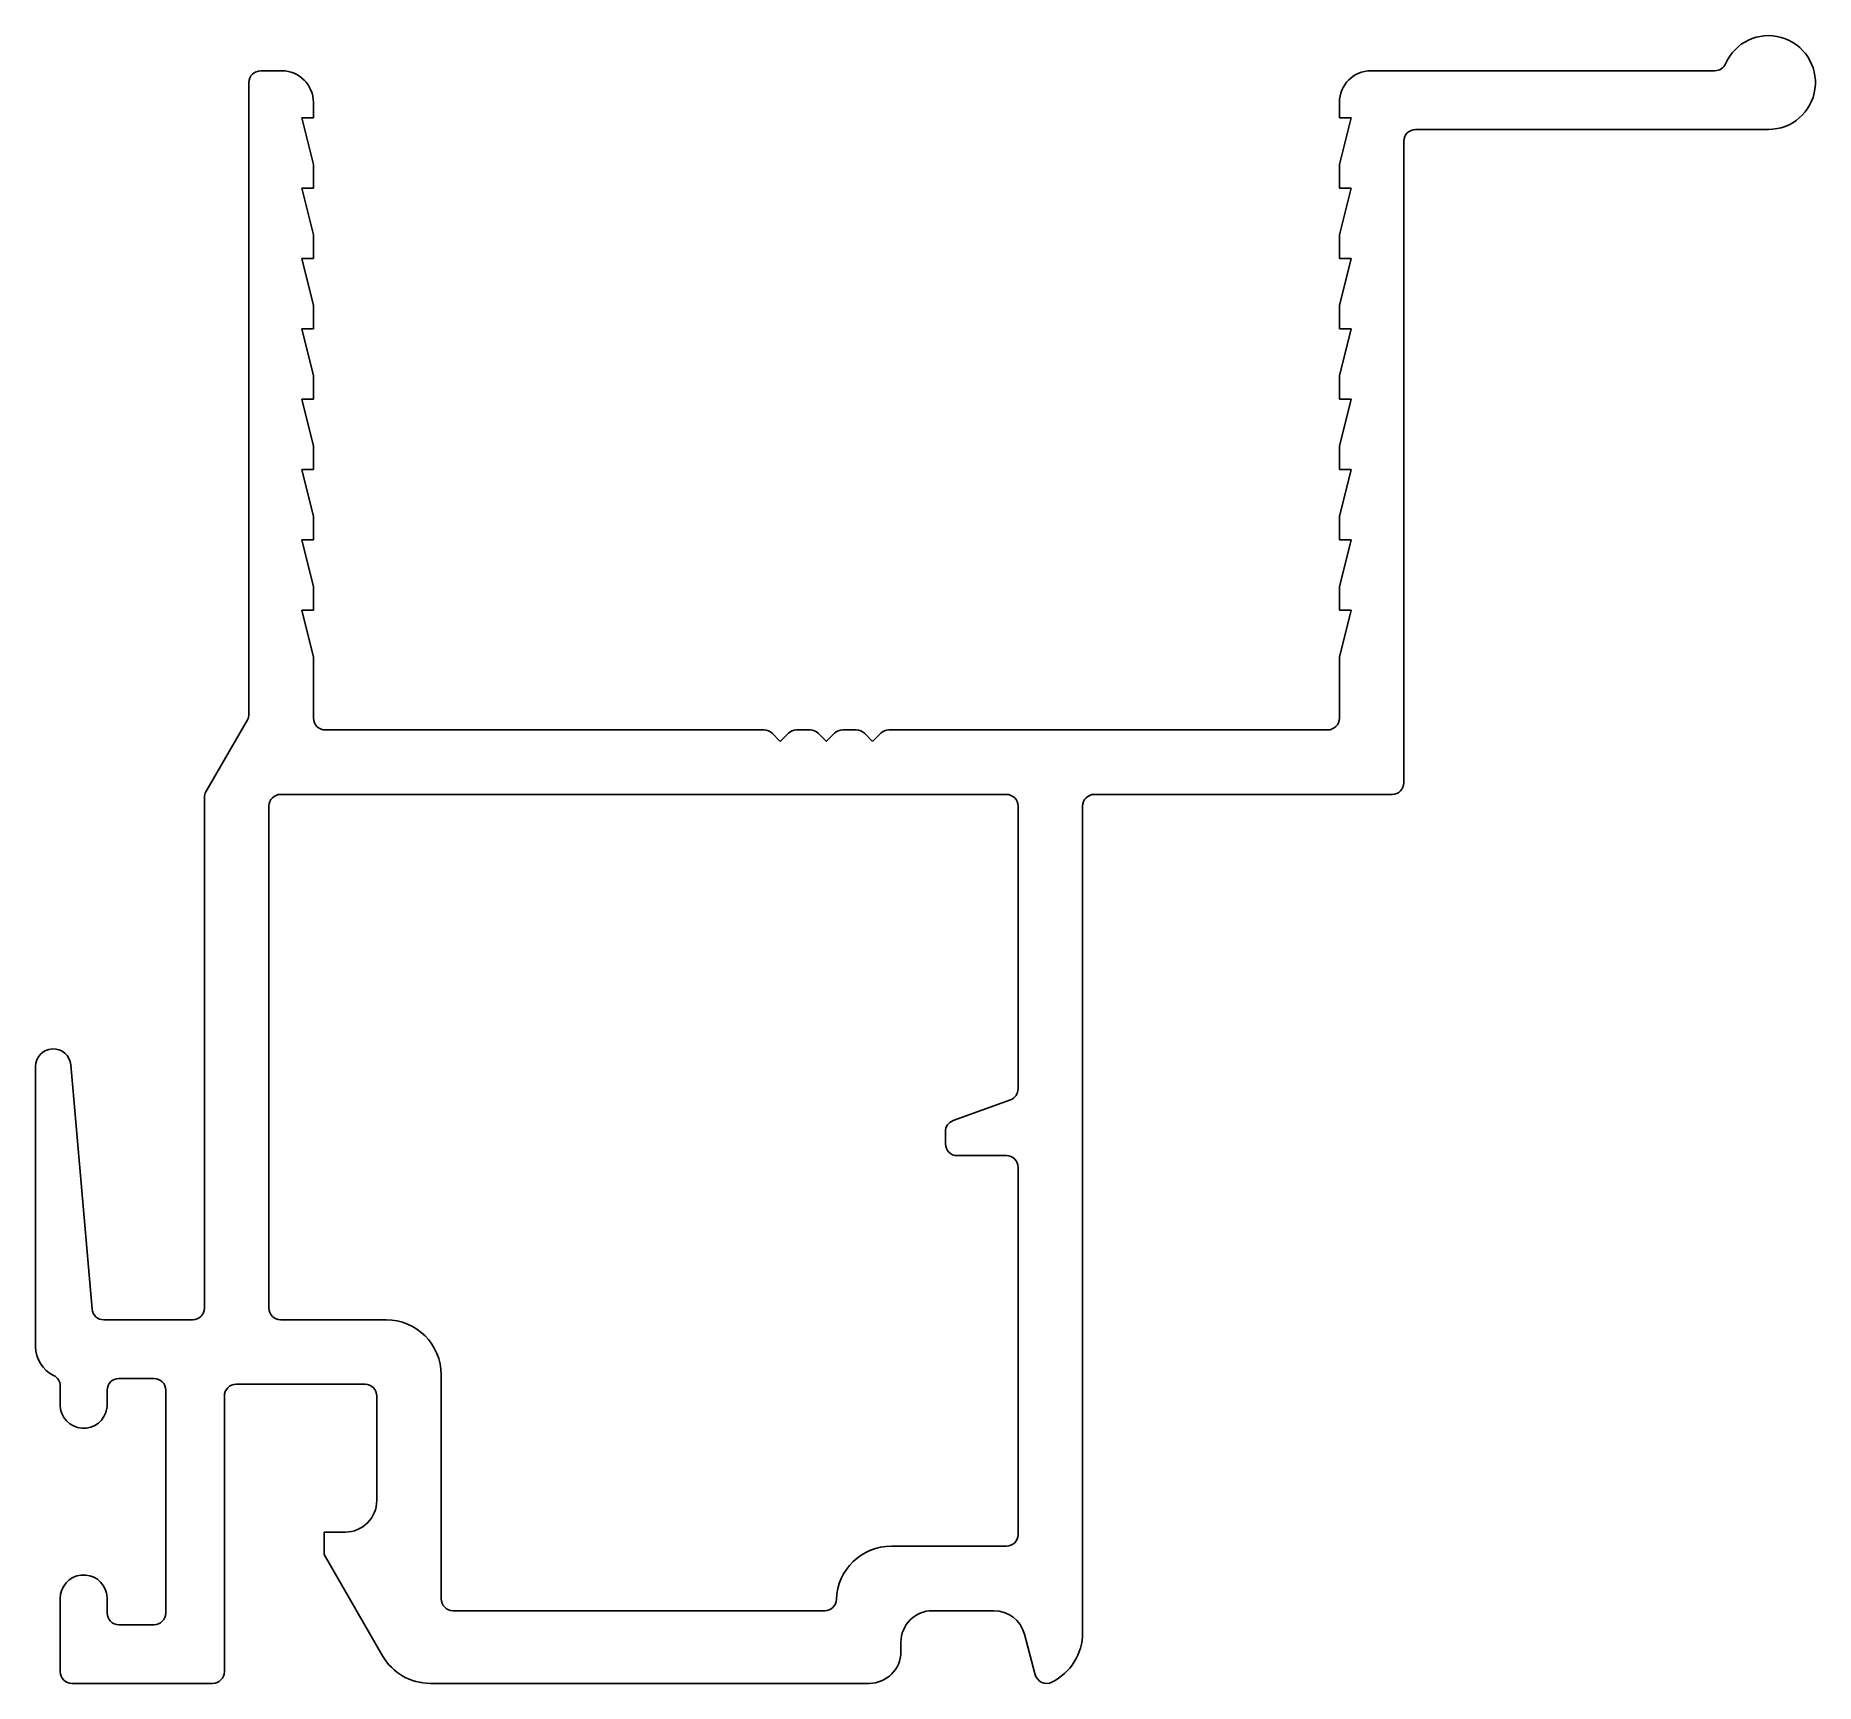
# Model space of a CAD drawing. Extents: x -16.1 to 22.5, y 3.9 to 39.6.
import ezdxf

# ---------------------------------------------------------------- set-up
doc = ezdxf.new("R2010")
doc.units = 0
doc.layers.get('0').update_dxf_attribs({"linetype": 'CONTINUOUS'})

msp = doc.modelspace()

# ---------------------------------------------------------------- linework, layer by layer
for p, q in [((-11.202, 38.807), (-10.745, 38.807)), ((12.852, 38.807), (20.299, 38.807)), ((-11.456, 24.875), (-11.456, 38.553)), ((-10.059, 37.791), (-10.313, 37.791)), ((-10.313, 37.791), (-10.059, 36.775)), ((-10.059, 38.121), (-10.059, 37.791)), ((12.166, 37.791), (12.166, 38.121)), ((12.166, 36.775), (12.42, 37.791)), ((12.42, 37.791), (12.166, 37.791)), ((21.463, 37.537), (13.817, 37.537)), ((13.563, 37.283), (13.563, 23.389)), ((-10.059, 36.775), (-10.059, 36.267)), ((12.166, 36.267), (12.166, 36.775)), ((-10.059, 36.267), (-10.313, 36.267)), ((-10.313, 36.267), (-10.059, 35.251)), ((12.166, 35.251), (12.42, 36.267)), ((12.42, 36.267), (12.166, 36.267)), ((-10.059, 35.251), (-10.059, 34.743)), ((12.166, 34.743), (12.166, 35.251)), ((-10.059, 34.743), (-10.313, 34.743)), ((-10.313, 34.743), (-10.059, 33.727)), ((12.166, 33.727), (12.42, 34.743)), ((12.42, 34.743), (12.166, 34.743)), ((-10.059, 33.727), (-10.059, 33.219)), ((12.166, 33.219), (12.166, 33.727)), ((-10.059, 33.219), (-10.313, 33.219)), ((-10.313, 33.219), (-10.059, 32.203)), ((12.166, 32.203), (12.42, 33.219)), ((12.42, 33.219), (12.166, 33.219)), ((-10.059, 32.203), (-10.059, 31.695)), ((12.166, 31.695), (12.166, 32.203)), ((-10.059, 31.695), (-10.313, 31.695)), ((-10.313, 31.695), (-10.059, 30.679)), ((12.166, 30.679), (12.42, 31.695)), ((12.42, 31.695), (12.166, 31.695)), ((-10.059, 30.679), (-10.059, 30.171)), ((12.166, 30.171), (12.166, 30.679)), ((-10.059, 30.171), (-10.313, 30.171)), ((-10.313, 30.171), (-10.059, 29.155)), ((12.166, 29.155), (12.42, 30.171)), ((12.42, 30.171), (12.166, 30.171)), ((-10.059, 29.155), (-10.059, 28.647)), ((12.166, 28.647), (12.166, 29.155)), ((-10.059, 28.647), (-10.313, 28.647)), ((-10.313, 28.647), (-10.059, 27.631)), ((12.166, 27.631), (12.42, 28.647)), ((12.42, 28.647), (12.166, 28.647)), ((-10.059, 27.631), (-10.059, 27.123)), ((12.166, 27.123), (12.166, 27.631)), ((-10.059, 27.123), (-10.313, 27.123)), ((-10.313, 27.123), (-10.059, 26.107)), ((12.166, 26.107), (12.42, 27.123)), ((12.42, 27.123), (12.166, 27.123)), ((-10.059, 26.107), (-10.059, 24.786)), ((12.166, 24.786), (12.166, 26.107)), ((-12.387, 23.194), (-11.49, 24.748)), ((-9.805, 24.532), (-0.3, 24.532)), ((-0.3, 24.532), (-0.3, 24.532)), ((-0.123, 24.459), (0.048, 24.288)), ((0.06, 24.288), (0.231, 24.459)), ((0.407, 24.532), (0.7, 24.532)), ((0.877, 24.459), (1.048, 24.288)), ((1.059, 24.288), (1.231, 24.459)), ((1.407, 24.532), (1.7, 24.532)), ((1.877, 24.459), (2.048, 24.288)), ((2.059, 24.288), (2.23, 24.459)), ((2.407, 24.532), (2.407, 24.532)), ((2.407, 24.532), (11.912, 24.532)), ((-10.77, 23.135), (4.953, 23.135)), ((13.309, 23.135), (6.858, 23.135)), ((-12.421, 12.01), (-12.421, 23.067)), ((-11.024, 12.01), (-11.024, 22.881)), ((5.207, 22.881), (5.207, 16.76)), ((6.604, 22.881), (6.604, 4.98)), ((-16.079, 11.172), (-16.079, 17.243)), ((-15.318, 17.276), (-14.855, 11.988)), ((5.04, 16.521), (3.799, 16.07)), ((3.632, 15.831), (3.632, 15.566)), ((3.886, 15.312), (4.953, 15.312)), ((5.207, 15.058), (5.207, 7.108)), ((-14.602, 11.756), (-12.675, 11.756)), ((-8.484, 11.756), (-10.77, 11.756)), ((-13.513, 10.486), (-14.275, 10.486)), ((-7.29, 5.711), (-7.29, 10.562)), ((-15.545, 9.914), (-15.545, 10.324)), ((-14.529, 10.232), (-14.529, 9.914)), ((-13.259, 5.406), (-13.259, 10.232)), ((-11.989, 10.105), (-11.989, 4.136)), ((-8.941, 10.359), (-11.735, 10.359)), ((-8.687, 7.844), (-8.687, 10.105)), ((-9.83, 6.676), (-9.83, 7.159)), ((-9.83, 7.159), (-9.373, 7.159)), ((-8.562, 4.479), (-9.83, 6.676)), ((4.953, 6.854), (2.463, 6.854)), ((-15.545, 5.152), (-15.545, 5.723)), ((-14.529, 5.723), (-14.529, 5.406)), ((1.017, 5.457), (-7.036, 5.457)), ((4.68, 5.457), (3.352, 5.457)), ((-15.545, 4.136), (-15.545, 5.152)), ((-14.275, 5.152), (-13.513, 5.152)), ((2.667, 4.771), (2.667, 4.568)), ((5.578, 4.07), (5.343, 4.948)), ((-12.243, 3.882), (-15.291, 3.882)), ((1.981, 3.882), (-7.528, 3.882))]:
    msp.add_line(p, q)
for centre, radius, start, end in [((21.463, 38.553), 1.016, 270, 156.4219), ((20.299, 39.061), 0.254, 270, 336.4218), ((-11.202, 38.553), 0.254, 90, 180), ((-10.745, 38.121), 0.686, 360, 90), ((12.852, 38.121), 0.686, 90, 180), ((13.817, 37.283), 0.254, 90, 180), ((-11.71, 24.875), 0.254, 330, 0), ((-9.805, 24.786), 0.254, 180, 270), ((11.912, 24.786), 0.254, 270, 360), ((-0.3, 24.282), 0.25, 45, 90), ((0.407, 24.282), 0.25, 90, 135), ((0.7, 24.282), 0.25, 45, 90), ((1.407, 24.282), 0.25, 90, 135), ((1.7, 24.282), 0.25, 45, 90), ((2.407, 24.282), 0.25, 90, 135), ((0.054, 24.294), 0.008, 225, 315), ((1.054, 24.294), 0.008, 225, 315), ((2.054, 24.294), 0.008, 225, 315), ((-12.167, 23.067), 0.254, 150, 180), ((-10.77, 22.881), 0.254, 90, 180), ((4.953, 22.881), 0.254, 0, 90), ((6.858, 22.881), 0.254, 90, 180), ((13.309, 23.389), 0.254, 270, 0), ((-15.698, 17.243), 0.381, 5, 180), ((4.953, 16.76), 0.254, 290, 0), ((3.886, 15.831), 0.254, 110, 180), ((3.886, 15.566), 0.254, 180, 270), ((4.953, 15.058), 0.254, 0, 90), ((-14.602, 12.01), 0.254, 185, 270), ((-12.675, 12.01), 0.254, 270, 0), ((-10.77, 12.01), 0.254, 180, 270), ((-8.484, 10.562), 1.194, 0, 90), ((-15.393, 11.172), 0.686, 180, 244.378), ((-15.799, 10.324), 0.254, 0, 64.378), ((-14.275, 10.232), 0.254, 90, 180), ((-13.513, 10.232), 0.254, 0, 90), ((-11.735, 10.105), 0.254, 90, 180), ((-8.941, 10.105), 0.254, 0, 90), ((-15.037, 9.914), 0.508, 180, 351.8029), ((-15.037, 9.914), 0.508, 351.8029, 360), ((-9.373, 7.844), 0.686, 270, 0), ((4.953, 7.108), 0.254, 270, 360), ((2.463, 5.66), 1.194, 90, 177.9892), ((-15.037, 5.723), 0.508, 12.4721, 180), ((-15.037, 5.723), 0.508, 0, 12.4721), ((-14.275, 5.406), 0.254, 180, 270), ((-13.513, 5.406), 0.254, 270, 360), ((-7.036, 5.711), 0.254, 180, 270), ((1.017, 5.711), 0.254, 270, 357.9892), ((3.352, 4.771), 0.686, 90, 180), ((4.68, 4.771), 0.686, 15, 90), ((5.41, 4.98), 1.194, 296.1145, 0), ((-7.528, 5.076), 1.194, 210, 270), ((1.981, 4.568), 0.686, 270, 0), ((-15.291, 4.136), 0.254, 180, 270), ((-12.243, 4.136), 0.254, 270, 360), ((5.824, 4.136), 0.254, 195, 296.1145)]:
    msp.add_arc(centre, radius, start, end)

doc.saveas('drawing.dxf')
